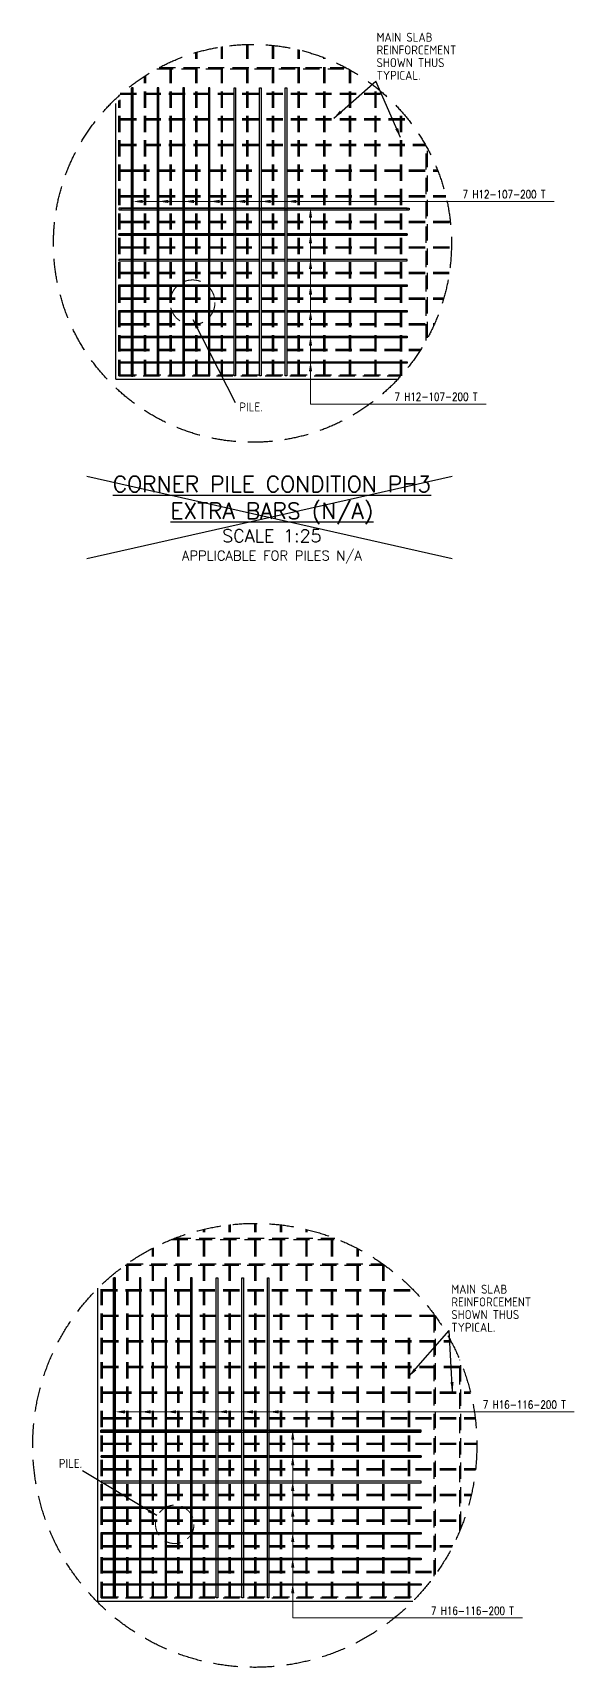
# Model space of a CAD drawing. Header units: millimetres. Extents: x -21392 to 100362, y -17730 to 39230.
# Drawn here: x 96133 to 100362, y 15090 to 27858 of the extents above; entities that cross this region are included whole.
import ezdxf

# ---------------------------------------------------------------- set-up
doc = ezdxf.new("R2010")
doc.units = ezdxf.units.MM
doc.linetypes.add('DASHED', pattern=[19.05, 12.7, -6.35])
doc.layers.get('0').update_dxf_attribs({"color": 254, "true_color": 0xdfdfdf})
for name, color, linetype in [('AP-NOTUSED', 1, 'Continuous'), ('AP-TEXT', 7, 'Continuous'), ('AutoCAD_Structural_Detailing_Distribution description', 7, 'Continuous'), ('CONC50', 4, 'Continuous'), ('H12', 5, 'Continuous'), ('SD-Pile-SECTION', 7, 'DASHED'), ('STEEL18', 1, 'Continuous'), ('STEEL25', 2, 'Continuous'), ('TEXT 35', 3, 'Continuous')]:
    doc.layers.add(name, color=color, linetype=linetype)
doc.styles.add('ISO', font='isocp.shx')
doc.styles.add('ROMANS', font='romans')
doc.styles.add('ROMANS NARROW', font='romans.shx', dxfattribs={"width": 0.8})
doc.styles.get("Standard").update_dxf_attribs({"font": 'arial.ttf'})
doc.dimstyles.new('ISO-25', dxfattribs={"dimtxt": 2.5, "dimasz": 2.5, "dimexe": 1.25, "dimexo": 0.625, "dimtad": 1, "dimtxsty": 'Standard', "dimcen": 2.5, "dimadec": 0, "dimazin": 0, "dimtfac": 1, "dimtmove": 0, "dimatfit": 3, "dimfxl": 1, "dimarcsym": 0})

msp = doc.modelspace()

# ---------------------------------------------------------------- hatches: boundary and pattern name
for points in [[(96915, 25176), (96903, 25176), (96903, 27426), (96915, 27426)], [(96822, 26475), (96822, 26487), (99072, 26487), (99072, 26475)], [(96780, 15632), (96764, 15632), (96764, 18132), (96780, 18132)], [(96663, 16927), (96663, 16943), (99163, 16943), (99163, 16927)]]:
    msp.add_hatch(color=7).paths.add_polyline_path(points, flags=0)
at = {"layer": 'AutoCAD_Structural_Detailing_Distribution description', "lineweight": 0}
for points in [[(96780, 17085), (96830, 17078), (96830, 17093)], [(98164, 16927), (98157, 16877), (98171, 16877)]]:
    msp.add_hatch(color=7, dxfattribs=at).paths.add_polyline_path(points, flags=0)

# ---------------------------------------------------------------- linework, layer by layer
at = {"color": 7}
for p, q in [((96903, 25176), (96903, 27426)), ((96903, 27426), (96915, 27426)), ((96915, 25176), (96915, 27426)), ((96822, 26487), (99072, 26487)), ((96822, 26487), (96822, 26475)), ((96822, 26475), (99072, 26475)), ((99072, 26487), (99072, 26475)), ((96903, 25176), (96915, 25176)), ((96764, 15632), (96764, 18132)), ((96764, 18132), (96780, 18132)), ((96780, 15632), (96780, 18132)), ((96663, 16943), (99163, 16943)), ((96663, 16943), (96663, 16927)), ((96663, 16927), (99163, 16927)), ((99163, 16943), (99163, 16927)), ((96764, 15632), (96780, 15632))]:
    msp.add_line(p, q, dxfattribs=at)
at = {"layer": 'AP-NOTUSED', "color": 1}
for p, q in [((96556, 23750), (99408, 24395)), ((96556, 24395), (99408, 23750))]:
    msp.add_line(p, q, dxfattribs=at)
at = {"layer": 'AutoCAD_Structural_Detailing_Distribution description', "color": 7, "lineweight": 0}
for p, q in [((98943, 26540), (96965, 26540)), ((98943, 26540), (100204, 26540)), ((98302, 24958), (98302, 26425)), ((98302, 24958), (99673, 24958)), ((98635, 17085), (96830, 17085)), ((98635, 17085), (100362, 17085)), ((98164, 15476), (98164, 16877)), ((98164, 15476), (99957, 15476))]:
    msp.add_line(p, q, dxfattribs=at)
at = {"layer": 'CONC50', "color": 3, "ltscale": 0.5}
for p, q in [((96781, 25152), (96781, 27305)), ((96781, 25152), (98984, 25152)), ((96642, 15607), (96642, 18052)), ((96642, 15607), (99101, 15607))]:
    msp.add_line(p, q, dxfattribs=at)
at = {"layer": 'H12', "color": 2, "linetype": 'Continuous', "ltscale": 0.5}
for points in [[(97917, 25177), (97905, 25177), (97905, 27427), (97917, 27427)], [(98117, 25177), (98105, 25177), (98105, 27427), (98117, 27427)], [(97778, 15632), (97766, 15632), (97766, 18132), (97778, 18132)], [(97978, 15632), (97966, 15632), (97966, 18132), (97978, 18132)]]:
    msp.add_lwpolyline(points, close=True, dxfattribs=at)
for points in [[(98105, 26276), (96806, 26276), (96806, 26288), (98105, 26288)], [(98117, 26288), (99056, 26288), (99056, 26276), (98117, 26276)], [(96966, 16731), (96667, 16731), (96667, 16743), (96966, 16743)], [(97077, 16731), (96978, 16731)], [(97067, 16743), (97166, 16743)], [(97178, 16743), (97366, 16743)], [(97277, 16731), (97178, 16731)], [(97477, 16731), (97378, 16731)], [(97467, 16743), (97566, 16743)], [(97766, 16731), (97578, 16731)], [(97667, 16743), (97766, 16743)], [(97966, 16731), (97778, 16731)], [(97867, 16743), (97966, 16743)], [(97978, 16743), (99167, 16743), (99167, 16731), (97978, 16731)]]:
    msp.add_lwpolyline(points, dxfattribs=at)
at = {"layer": 'SD-Pile-SECTION', "linetype": 'DASHED', "lineweight": 0, "ltscale": 10}
for centre, radius in [((97381, 25752), 175), ((97242, 16207), 150)]:
    msp.add_circle(centre, radius, dxfattribs=at)
at = {"layer": 'STEEL18', "linetype": 'DASHED', "ltscale": 10}
for p, q in [((97606, 25177), (97606, 27748)), ((97606, 25177), (97606, 27748)), ((97616, 25177), (97616, 27750)), ((97616, 25177), (97616, 27750)), ((97806, 25177), (97806, 27767)), ((97816, 25177), (97816, 27767)), ((98006, 25177), (98006, 27760)), ((98016, 25177), (98016, 27759)), ((98206, 25177), (98206, 27726)), ((98216, 25177), (98216, 27724)), ((97121, 27587), (98577, 27587)), ((97206, 25177), (97206, 27628)), ((97216, 25177), (97216, 27633)), ((97406, 25177), (97406, 27703)), ((97416, 25177), (97416, 27706)), ((98406, 25177), (98406, 27664)), ((98416, 25177), (98416, 27661)), ((97006, 25177), (97006, 27519)), ((97016, 25177), (97016, 27525)), ((97103, 27577), (98595, 27577)), ((98606, 25177), (98606, 27571)), ((98616, 25177), (98616, 27565)), ((96806, 25177), (96806, 27328)), ((96816, 27387), (98868, 27387)), ((96816, 27377), (98880, 27377)), ((96816, 25177), (96816, 27334)), ((98806, 25177), (98806, 27438)), ((98816, 25177), (98816, 27430)), ((99006, 25177), (99006, 27251)), ((99016, 25177), (99016, 27240)), ((96816, 27187), (99061, 27187)), ((96816, 27177), (99069, 27177)), ((96816, 26987), (99197, 26987)), ((96816, 26977), (99203, 26977)), ((99206, 25455), (99206, 26972)), ((99216, 25474), (99216, 26953)), ((96816, 26787), (96905, 26787)), ((96816, 26777), (96905, 26777)), ((96917, 26787), (97105, 26787)), ((96917, 26777), (97105, 26777)), ((97117, 26787), (97305, 26787)), ((97117, 26777), (97305, 26777)), ((97317, 26787), (97505, 26787)), ((97317, 26777), (97505, 26777)), ((97517, 26787), (97705, 26787)), ((97517, 26777), (97705, 26777)), ((97717, 26787), (97905, 26787)), ((97717, 26777), (97905, 26777)), ((97917, 26787), (98105, 26787)), ((97917, 26777), (98105, 26777)), ((98117, 26787), (99294, 26787)), ((98117, 26777), (99298, 26777)), ((96816, 26587), (96905, 26587)), ((96816, 26577), (96905, 26577)), ((96917, 26587), (97105, 26587)), ((96917, 26577), (97105, 26577)), ((97117, 26587), (97305, 26587)), ((97117, 26577), (97305, 26577)), ((97317, 26587), (97505, 26587)), ((97317, 26577), (97505, 26577)), ((97517, 26587), (97705, 26587)), ((97517, 26577), (97705, 26577)), ((97717, 26587), (97905, 26587)), ((97717, 26577), (97905, 26577)), ((97917, 26587), (98105, 26587)), ((97917, 26577), (98105, 26577)), ((98117, 26587), (99358, 26587)), ((98117, 26577), (99360, 26577)), ((96816, 26387), (96905, 26387)), ((96816, 26377), (96905, 26377)), ((96917, 26387), (97105, 26387)), ((96917, 26377), (97105, 26377)), ((97117, 26387), (97305, 26387)), ((97117, 26377), (97305, 26377)), ((97317, 26387), (97505, 26387)), ((97317, 26377), (97505, 26377)), ((97517, 26387), (97705, 26387)), ((97517, 26377), (97705, 26377)), ((97717, 26387), (97905, 26387)), ((97717, 26377), (97905, 26377)), ((97917, 26387), (98105, 26387)), ((97917, 26377), (98105, 26377)), ((98117, 26387), (99393, 26387)), ((98117, 26377), (99395, 26377)), ((96816, 26187), (96905, 26187)), ((96816, 26177), (96905, 26177)), ((96917, 26187), (97105, 26187)), ((96917, 26177), (97105, 26177)), ((97117, 26187), (97305, 26187)), ((97117, 26177), (97305, 26177)), ((97317, 26187), (97505, 26187)), ((97317, 26177), (97505, 26177)), ((97517, 26187), (97705, 26187)), ((97517, 26177), (97705, 26177)), ((97717, 26187), (97905, 26187)), ((97717, 26177), (97905, 26177)), ((97917, 26187), (98105, 26187)), ((97917, 26177), (98105, 26177)), ((98117, 26187), (99403, 26187)), ((98117, 26177), (99403, 26177)), ((96816, 25987), (96905, 25987)), ((96816, 25987), (96905, 25987)), ((96816, 25977), (96905, 25977)), ((96816, 25977), (96905, 25977)), ((96917, 25987), (97105, 25987)), ((96917, 25987), (97105, 25987)), ((96917, 25977), (97105, 25977)), ((96917, 25977), (97105, 25977)), ((97117, 25987), (97305, 25987)), ((97117, 25987), (97305, 25987)), ((97117, 25977), (97305, 25977)), ((97117, 25977), (97305, 25977)), ((97317, 25987), (97505, 25987)), ((97317, 25987), (97505, 25987)), ((97317, 25977), (97505, 25977)), ((97317, 25977), (97505, 25977)), ((97517, 25987), (97705, 25987)), ((97517, 25987), (97705, 25987)), ((97517, 25977), (97705, 25977)), ((97517, 25977), (97705, 25977)), ((97717, 25987), (97905, 25987)), ((97717, 25987), (97905, 25987)), ((97717, 25977), (97905, 25977)), ((97717, 25977), (97905, 25977)), ((97917, 25987), (98105, 25987)), ((97917, 25987), (98105, 25987)), ((97917, 25977), (98105, 25977)), ((97917, 25977), (98105, 25977)), ((98117, 25987), (99386, 25987)), ((98117, 25987), (99386, 25987)), ((98117, 25977), (99385, 25977)), ((98117, 25977), (99385, 25977)), ((96816, 25787), (96905, 25787)), ((96816, 25777), (96905, 25777)), ((96917, 25787), (97105, 25787)), ((96917, 25777), (97105, 25777)), ((97117, 25787), (97305, 25787)), ((97117, 25777), (97305, 25777)), ((97317, 25787), (97505, 25787)), ((97317, 25777), (97505, 25777)), ((97517, 25787), (97705, 25787)), ((97517, 25777), (97705, 25777)), ((97717, 25787), (97905, 25787)), ((97717, 25777), (97905, 25777)), ((97917, 25787), (98105, 25787)), ((97917, 25777), (98105, 25777)), ((98117, 25787), (99343, 25787)), ((98117, 25777), (99340, 25777)), ((96816, 25587), (96905, 25587)), ((96816, 25577), (96905, 25577)), ((96917, 25587), (97105, 25587)), ((96917, 25577), (97105, 25577)), ((97117, 25587), (97305, 25587)), ((97117, 25577), (97305, 25577)), ((97317, 25587), (97505, 25587)), ((97317, 25577), (97505, 25577)), ((97517, 25587), (97705, 25587)), ((97517, 25577), (97705, 25577)), ((97717, 25587), (97905, 25587)), ((97717, 25577), (97905, 25577)), ((97917, 25587), (98105, 25587)), ((97917, 25577), (98105, 25577)), ((98117, 25587), (99271, 25587)), ((98117, 25577), (99267, 25577)), ((96806, 25377), (96905, 25377)), ((96816, 25387), (96905, 25387)), ((96917, 25387), (97105, 25387)), ((96917, 25377), (97105, 25377)), ((97117, 25387), (97305, 25387)), ((97117, 25377), (97305, 25377)), ((97317, 25387), (97505, 25387)), ((97317, 25377), (97505, 25377)), ((97517, 25387), (97705, 25387)), ((97517, 25377), (97705, 25377)), ((97717, 25387), (97905, 25387)), ((97717, 25377), (97905, 25377)), ((97917, 25387), (98105, 25387)), ((97917, 25377), (98105, 25377)), ((98117, 25387), (99165, 25387)), ((98117, 25377), (99159, 25377)), ((96806, 25177), (99007, 25177)), ((96816, 25187), (99016, 25187)), ((97477, 15632), (97477, 18514)), ((97477, 15632), (97477, 18514)), ((97667, 15632), (97667, 18547)), ((97677, 15632), (97677, 18548)), ((97867, 15632), (97867, 18558)), ((97877, 15632), (97877, 18558)), ((98067, 15632), (98067, 18547)), ((98077, 15632), (98077, 18546)), ((97216, 18432), (98518, 18432)), ((97241, 18442), (98492, 18442)), ((97267, 15632), (97267, 18451)), ((97277, 15632), (97277, 18455)), ((97467, 15632), (97467, 18512)), ((97467, 15632), (97467, 18512)), ((98267, 15632), (98267, 18512)), ((98277, 15632), (98277, 18509)), ((98467, 15632), (98467, 18451)), ((98477, 15632), (98477, 18448)), ((97067, 15632), (97067, 18363)), ((97077, 15632), (97077, 18368)), ((98667, 15632), (98667, 18363)), ((98677, 15632), (98677, 18358)), ((96854, 18232), (98880, 18232)), ((96867, 15632), (96867, 18241)), ((96868, 18242), (98866, 18242)), ((96877, 15632), (96877, 18248)), ((98867, 15632), (98867, 18241)), ((98877, 15632), (98877, 18234)), ((96667, 15632), (96667, 18076)), ((96667, 18042), (99102, 18042)), ((96667, 18032), (99112, 18032)), ((96677, 15632), (96677, 18086)), ((96677, 17842), (99271, 17842)), ((96677, 17832), (99278, 17832)), ((99267, 15801), (99267, 17847)), ((99277, 15815), (99277, 17833)), ((96677, 17642), (99396, 17642)), ((96677, 17632), (99401, 17632)), ((99067, 15632), (99067, 17701)), ((99077, 15632), (99077, 17685)), ((99467, 16156), (99467, 17492)), ((96677, 17442), (99487, 17442)), ((96677, 17432), (99491, 17432)), ((99477, 16181), (99477, 17468)), ((96677, 17242), (96766, 17242)), ((96778, 17242), (96966, 17242)), ((96978, 17242), (97166, 17242)), ((97178, 17242), (97366, 17242)), ((97378, 17242), (97566, 17242)), ((97578, 17242), (97766, 17242)), ((97778, 17242), (97966, 17242)), ((97978, 17242), (99550, 17242)), ((96677, 17232), (96766, 17232)), ((96778, 17232), (96966, 17232)), ((96978, 17232), (97166, 17232)), ((97178, 17232), (97366, 17232)), ((97378, 17232), (97566, 17232)), ((97578, 17232), (97766, 17232)), ((97778, 17232), (97966, 17232)), ((97978, 17232), (99552, 17232)), ((96677, 17042), (96766, 17042)), ((96677, 17032), (96766, 17032)), ((96778, 17042), (96966, 17042)), ((96778, 17032), (96966, 17032)), ((96978, 17042), (97166, 17042)), ((96978, 17032), (97166, 17032)), ((97178, 17042), (97366, 17042)), ((97178, 17032), (97366, 17032)), ((97378, 17042), (97566, 17042)), ((97378, 17032), (97566, 17032)), ((97578, 17042), (97766, 17042)), ((97578, 17032), (97766, 17032)), ((97778, 17042), (97966, 17042)), ((97778, 17032), (97966, 17032)), ((97978, 17042), (99587, 17042)), ((97978, 17032), (99588, 17032)), ((96677, 16842), (96766, 16842)), ((96677, 16832), (96766, 16832)), ((96778, 16842), (96966, 16842)), ((96778, 16832), (96966, 16832)), ((96978, 16842), (97166, 16842)), ((96978, 16832), (97166, 16832)), ((97178, 16842), (97366, 16842)), ((97178, 16832), (97366, 16832)), ((97378, 16842), (97566, 16842)), ((97378, 16832), (97566, 16832)), ((97578, 16842), (97766, 16842)), ((97578, 16832), (97766, 16832)), ((97778, 16842), (97966, 16842)), ((97778, 16832), (97966, 16832)), ((97978, 16842), (99601, 16842)), ((97978, 16832), (99601, 16832)), ((96677, 16642), (96766, 16642)), ((96677, 16632), (96766, 16632)), ((96778, 16642), (96966, 16642)), ((96778, 16632), (96966, 16632)), ((96978, 16642), (97166, 16642)), ((96978, 16632), (97166, 16632)), ((97178, 16642), (97366, 16642)), ((97178, 16632), (97366, 16632)), ((97378, 16642), (97566, 16642)), ((97378, 16632), (97566, 16632)), ((97578, 16642), (97766, 16642)), ((97578, 16632), (97766, 16632)), ((97778, 16642), (97966, 16642)), ((97778, 16632), (97966, 16632)), ((97978, 16642), (99591, 16642)), ((97978, 16632), (99590, 16632)), ((96677, 16442), (96766, 16442)), ((96677, 16442), (96766, 16442)), ((96677, 16432), (96766, 16432)), ((96677, 16432), (96766, 16432)), ((96778, 16442), (96966, 16442)), ((96778, 16442), (96966, 16442)), ((96778, 16432), (96966, 16432)), ((96778, 16432), (96966, 16432)), ((96978, 16442), (97166, 16442)), ((96978, 16442), (97166, 16442)), ((96978, 16432), (97166, 16432)), ((96978, 16432), (97166, 16432)), ((97178, 16442), (97366, 16442)), ((97178, 16442), (97366, 16442)), ((97178, 16432), (97366, 16432)), ((97178, 16432), (97366, 16432)), ((97378, 16442), (97566, 16442)), ((97378, 16442), (97566, 16442)), ((97378, 16432), (97566, 16432)), ((97378, 16432), (97566, 16432)), ((97578, 16442), (97766, 16442)), ((97578, 16442), (97766, 16442)), ((97578, 16432), (97766, 16432)), ((97578, 16432), (97766, 16432)), ((97778, 16442), (97966, 16442)), ((97778, 16442), (97966, 16442)), ((97778, 16432), (97966, 16432)), ((97778, 16432), (97966, 16432)), ((97978, 16442), (99558, 16442)), ((97978, 16442), (99558, 16442)), ((97978, 16432), (99556, 16432)), ((97978, 16432), (99556, 16432)), ((96677, 16242), (96766, 16242)), ((96677, 16232), (96766, 16232)), ((96778, 16242), (96966, 16242)), ((96778, 16232), (96966, 16232)), ((96978, 16242), (97166, 16242)), ((96978, 16232), (97166, 16232)), ((97178, 16242), (97366, 16242)), ((97178, 16232), (97366, 16232)), ((97378, 16242), (97566, 16242)), ((97378, 16232), (97566, 16232)), ((97578, 16242), (97766, 16242)), ((97578, 16232), (97766, 16232)), ((97778, 16242), (97966, 16242)), ((97778, 16232), (97966, 16232)), ((97978, 16242), (99500, 16242)), ((97978, 16232), (99496, 16232)), ((96677, 16042), (96766, 16042)), ((96677, 16032), (96766, 16032)), ((96778, 16042), (96966, 16042)), ((96778, 16032), (96966, 16032)), ((96978, 16042), (97166, 16042)), ((96978, 16032), (97166, 16032)), ((97178, 16042), (97366, 16042)), ((97178, 16032), (97366, 16032)), ((97378, 16042), (97566, 16042)), ((97378, 16032), (97566, 16032)), ((97578, 16042), (97766, 16042)), ((97578, 16032), (97766, 16032)), ((97778, 16042), (97966, 16042)), ((97778, 16032), (97966, 16032)), ((97978, 16042), (99414, 16042)), ((97978, 16032), (99409, 16032)), ((96677, 15842), (96766, 15842)), ((96778, 15842), (96966, 15842)), ((96978, 15842), (97166, 15842)), ((97178, 15842), (97366, 15842)), ((97378, 15842), (97566, 15842)), ((97578, 15842), (97766, 15842)), ((97778, 15842), (97966, 15842)), ((97978, 15842), (99295, 15842)), ((96667, 15832), (96766, 15832)), ((96778, 15832), (96966, 15832)), ((96978, 15832), (97166, 15832)), ((97178, 15832), (97366, 15832)), ((97378, 15832), (97566, 15832)), ((97578, 15832), (97766, 15832)), ((97778, 15832), (97966, 15832)), ((97978, 15832), (99288, 15832)), ((96667, 15632), (99125, 15632)), ((96677, 15642), (99135, 15642))]:
    msp.add_line(p, q, dxfattribs=at)
at = {"layer": 'STEEL18', "linetype": 'DASHED', "ltscale": 15}
for centre, radius in [((97849, 26213), 1554), ((97867, 16824), 1734)]:
    msp.add_circle(centre, radius, dxfattribs=at)
at = {"layer": 'STEEL25', "ltscale": 0.5}
for points in [[(96917, 25177), (96917, 27427), (96905, 27427), (96905, 25177)], [(97117, 25177), (97117, 27427), (97105, 27427), (97105, 25177)], [(97317, 25177), (97317, 27427), (97305, 27427), (97305, 25177)], [(97517, 25177), (97517, 27427), (97505, 27427), (97505, 25177)], [(97705, 25177), (97705, 27427), (97717, 27427), (97717, 25177)], [(97905, 25177), (97905, 27427), (97917, 27427), (97917, 25177)], [(98105, 25177), (98105, 27427), (98117, 27427), (98117, 25177)], [(96778, 15632), (96778, 18132), (96766, 18132), (96766, 15632)], [(96978, 15632), (96978, 18132), (96966, 18132), (96966, 15632)], [(97178, 15632), (97178, 18132), (97166, 18132), (97166, 15632)], [(97378, 15632), (97378, 18132), (97366, 18132), (97366, 15632)], [(97566, 15632), (97566, 18132), (97578, 18132), (97578, 15632)], [(97766, 15632), (97766, 18132), (97778, 18132), (97778, 15632)], [(97966, 15632), (97966, 18132), (97978, 18132), (97978, 15632)]]:
    msp.add_lwpolyline(points, close=True, dxfattribs=at)
for points in [[(96905, 26488), (96806, 26488), (96806, 26476), (96905, 26476)], [(97105, 26488), (96917, 26488)], [(96917, 26476), (97105, 26476)], [(97305, 26488), (97117, 26488)], [(97117, 26476), (97305, 26476)], [(97505, 26488), (97317, 26488)], [(97317, 26476), (97505, 26476)], [(97705, 26488), (97517, 26488)], [(97517, 26476), (97705, 26476)], [(97905, 26488), (97717, 26488)], [(97717, 26476), (97905, 26476)], [(98105, 26488), (97917, 26488)], [(97917, 26476), (98105, 26476)], [(98117, 26476), (99056, 26476), (99056, 26488), (98117, 26488)], [(96905, 26288), (96806, 26288), (96806, 26276), (96905, 26276)], [(97105, 26288), (96917, 26288)], [(96917, 26276), (97105, 26276)], [(97305, 26288), (97117, 26288)], [(97117, 26276), (97305, 26276)], [(97505, 26288), (97317, 26288)], [(97317, 26276), (97505, 26276)], [(97705, 26288), (97517, 26288)], [(97517, 26276), (97705, 26276)], [(97905, 26288), (97717, 26288)], [(97717, 26276), (97905, 26276)], [(98105, 26288), (97917, 26288)], [(97917, 26276), (98105, 26276)], [(98117, 26276), (99056, 26276), (99056, 26288), (98117, 26288)], [(96905, 26088), (96806, 26088), (96806, 26076), (96905, 26076)], [(97105, 26088), (96917, 26088)], [(96917, 26076), (97105, 26076)], [(97305, 26088), (97117, 26088)], [(97117, 26076), (97305, 26076)], [(97505, 26088), (97317, 26088)], [(97317, 26076), (97505, 26076)], [(97705, 26088), (97517, 26088)], [(97517, 26076), (97705, 26076)], [(97905, 26088), (97717, 26088)], [(97717, 26076), (97905, 26076)], [(98105, 26088), (97917, 26088)], [(97917, 26076), (98105, 26076)], [(98117, 26076), (99056, 26076), (99056, 26088), (98117, 26088)], [(96905, 25876), (96806, 25876), (96806, 25888), (96905, 25888)], [(96917, 25888), (97105, 25888)], [(97105, 25876), (96917, 25876)], [(97117, 25888), (97305, 25888)], [(97305, 25876), (97117, 25876)], [(97317, 25888), (97505, 25888)], [(97505, 25876), (97317, 25876)], [(97517, 25888), (97705, 25888)], [(97705, 25876), (97517, 25876)], [(97717, 25888), (97905, 25888)], [(97905, 25876), (97717, 25876)], [(97917, 25888), (98105, 25888)], [(98105, 25876), (97917, 25876)], [(98117, 25888), (99056, 25888), (99056, 25876), (98117, 25876)], [(96905, 25676), (96806, 25676), (96806, 25688), (96905, 25688)], [(96917, 25688), (97105, 25688)], [(97105, 25676), (96917, 25676)], [(97117, 25688), (97305, 25688)], [(97305, 25676), (97117, 25676)], [(97317, 25688), (97505, 25688)], [(97505, 25676), (97317, 25676)], [(97517, 25688), (97705, 25688)], [(97705, 25676), (97517, 25676)], [(97717, 25688), (97905, 25688)], [(97905, 25676), (97717, 25676)], [(97917, 25688), (98105, 25688)], [(98105, 25676), (97917, 25676)], [(98117, 25688), (99056, 25688), (99056, 25676), (98117, 25676)], [(96905, 25476), (96806, 25476), (96806, 25488), (96905, 25488)], [(96917, 25488), (97105, 25488)], [(97105, 25476), (96917, 25476)], [(97117, 25488), (97305, 25488)], [(97305, 25476), (97117, 25476)], [(97317, 25488), (97505, 25488)], [(97505, 25476), (97317, 25476)], [(97517, 25488), (97705, 25488)], [(97705, 25476), (97517, 25476)], [(97717, 25488), (97905, 25488)], [(97905, 25476), (97717, 25476)], [(97917, 25488), (98105, 25488)], [(98105, 25476), (97917, 25476)], [(98117, 25488), (99056, 25488), (99056, 25476), (98117, 25476)], [(96905, 25276), (96806, 25276), (96806, 25288), (96905, 25288)], [(96917, 25288), (97105, 25288)], [(97117, 25288), (97305, 25288)], [(97317, 25288), (97505, 25288)], [(97517, 25288), (97705, 25288)], [(97717, 25288), (97905, 25288)], [(97917, 25288), (98105, 25288)], [(98117, 25288), (99056, 25288), (99056, 25276), (98117, 25276)], [(97105, 25276), (96917, 25276)], [(97305, 25276), (97117, 25276)], [(97505, 25276), (97317, 25276)], [(97705, 25276), (97517, 25276)], [(97905, 25276), (97717, 25276)], [(98105, 25276), (97917, 25276)], [(96766, 16943), (96667, 16943), (96667, 16931), (96766, 16931)], [(96966, 16943), (96778, 16943)], [(96778, 16931), (96966, 16931)], [(97166, 16943), (96978, 16943)], [(96978, 16931), (97166, 16931)], [(97366, 16943), (97178, 16943)], [(97178, 16931), (97366, 16931)], [(97566, 16943), (97378, 16943)], [(97378, 16931), (97566, 16931)], [(97766, 16943), (97578, 16943)], [(97578, 16931), (97766, 16931)], [(97966, 16943), (97778, 16943)], [(97778, 16931), (97966, 16931)], [(97978, 16931), (99167, 16931), (99167, 16943), (97978, 16943)], [(96766, 16743), (96667, 16743), (96667, 16731), (96766, 16731)], [(96966, 16743), (96778, 16743)], [(96778, 16731), (96966, 16731)], [(97166, 16743), (96978, 16743)], [(96978, 16731), (97166, 16731)], [(97366, 16743), (97178, 16743)], [(97178, 16731), (97366, 16731)], [(97566, 16743), (97378, 16743)], [(97378, 16731), (97566, 16731)], [(97766, 16743), (97578, 16743)], [(97578, 16731), (97766, 16731)], [(97966, 16743), (97778, 16743)], [(97778, 16731), (97966, 16731)], [(97978, 16731), (99167, 16731), (99167, 16743), (97978, 16743)], [(96667, 16531), (99167, 16531), (99167, 16543), (96667, 16543)], [(96766, 16543), (96667, 16543), (96667, 16531), (96766, 16531)], [(96966, 16543), (96778, 16543)], [(96778, 16531), (96966, 16531)], [(97166, 16543), (96978, 16543)], [(96978, 16531), (97166, 16531)], [(97366, 16543), (97178, 16543)], [(97178, 16531), (97366, 16531)], [(97566, 16543), (97378, 16543)], [(97378, 16531), (97566, 16531)], [(97766, 16543), (97578, 16543)], [(97578, 16531), (97766, 16531)], [(97966, 16543), (97778, 16543)], [(97778, 16531), (97966, 16531)], [(96766, 16331), (96667, 16331), (96667, 16343), (96766, 16343)], [(96667, 16343), (99167, 16343), (99167, 16331), (96667, 16331)], [(96778, 16343), (96966, 16343)], [(96966, 16331), (96778, 16331)], [(96978, 16343), (97166, 16343)], [(97166, 16331), (96978, 16331)], [(97178, 16343), (97366, 16343)], [(97366, 16331), (97178, 16331)], [(97378, 16343), (97566, 16343)], [(97566, 16331), (97378, 16331)], [(97578, 16343), (97766, 16343)], [(97766, 16331), (97578, 16331)], [(97778, 16343), (97966, 16343)], [(97966, 16331), (97778, 16331)], [(96766, 16131), (96667, 16131), (96667, 16143), (96766, 16143)], [(96667, 16143), (99167, 16143), (99167, 16131), (96667, 16131)], [(96778, 16143), (96966, 16143)], [(96966, 16131), (96778, 16131)], [(96978, 16143), (97166, 16143)], [(97166, 16131), (96978, 16131)], [(97178, 16143), (97366, 16143)], [(97366, 16131), (97178, 16131)], [(97378, 16143), (97566, 16143)], [(97566, 16131), (97378, 16131)], [(97578, 16143), (97766, 16143)], [(97766, 16131), (97578, 16131)], [(97778, 16143), (97966, 16143)], [(97966, 16131), (97778, 16131)], [(96766, 15931), (96667, 15931), (96667, 15943), (96766, 15943)], [(96667, 15943), (99167, 15943), (99167, 15931), (96667, 15931)], [(96778, 15943), (96966, 15943)], [(96966, 15931), (96778, 15931)], [(96978, 15943), (97166, 15943)], [(97166, 15931), (96978, 15931)], [(97178, 15943), (97366, 15943)], [(97366, 15931), (97178, 15931)], [(97378, 15943), (97566, 15943)], [(97566, 15931), (97378, 15931)], [(97578, 15943), (97766, 15943)], [(97766, 15931), (97578, 15931)], [(97778, 15943), (97966, 15943)], [(97966, 15931), (97778, 15931)], [(96766, 15731), (96667, 15731), (96667, 15743), (96766, 15743)], [(96667, 15743), (99167, 15743), (99167, 15731), (96667, 15731)], [(96778, 15743), (96966, 15743)], [(96966, 15731), (96778, 15731)], [(96978, 15743), (97166, 15743)], [(97166, 15731), (96978, 15731)], [(97178, 15743), (97366, 15743)], [(97366, 15731), (97178, 15731)], [(97378, 15743), (97566, 15743)], [(97566, 15731), (97378, 15731)], [(97578, 15743), (97766, 15743)], [(97766, 15731), (97578, 15731)], [(97778, 15743), (97966, 15743)], [(97966, 15731), (97778, 15731)]]:
    msp.add_lwpolyline(points, dxfattribs=at)
at = {"layer": 'TEXT 35', "color": 0, "ltscale": 0.5}
for points in [[(96992, 26528), (96917, 26540), (96992, 26553)], [(97192, 26528), (97117, 26540), (97192, 26553)], [(97392, 26528), (97317, 26540), (97392, 26553)], [(97592, 26528), (97517, 26540), (97592, 26553)], [(97792, 26528), (97717, 26540), (97792, 26553)], [(97992, 26528), (97917, 26540), (97992, 26553)], [(98192, 26528), (98117, 26540), (98192, 26553)], [(98290, 26413), (98302, 26488), (98315, 26413)], [(98290, 26213), (98302, 26288), (98315, 26213)], [(98290, 26013), (98302, 26088), (98315, 26013)], [(98290, 25813), (98302, 25888), (98315, 25813)], [(98290, 25613), (98302, 25688), (98315, 25613)], [(98290, 25413), (98302, 25488), (98315, 25413)], [(98290, 25213), (98302, 25288), (98315, 25213)], [(96853, 17073), (96778, 17086), (96853, 17098)], [(97053, 17073), (96978, 17086), (97053, 17098)], [(97253, 17073), (97178, 17086), (97253, 17098)], [(97453, 17073), (97378, 17086), (97453, 17098)], [(97651, 17074), (97576, 17086), (97651, 17099)], [(97853, 17073), (97778, 17086), (97853, 17098)], [(98053, 17073), (97978, 17086), (98053, 17098)], [(98151, 16868), (98163, 16943), (98176, 16868)], [(98151, 16668), (98163, 16743), (98176, 16668)], [(98151, 16468), (98163, 16543), (98176, 16468)], [(98151, 16268), (98163, 16343), (98176, 16268)], [(98151, 16068), (98163, 16143), (98176, 16068)], [(98151, 15868), (98163, 15943), (98176, 15868)], [(98151, 15668), (98163, 15743), (98176, 15668)]]:
    msp.add_solid(points, dxfattribs=at)

# ---------------------------------------------------------------- texts
at = {"layer": 'AP-TEXT', "insert": (96443, 24395), "char_height": 40, "width": 3115.14, "attachment_point": 1, "style": 'ROMANS'}
msp.add_mtext('\\pxqc;{\\L\\C4;\\H3.125x;CORNER PILE CONDITION PH3\\PEXTRA BARS (N/A)\\P}\\H2.5x;SCALE 1:25 \\P\\pa0.66667,qc,sm1.1583;\\C3;\\H0.75x;APPLICABLE FOR PILES N/A', dxfattribs=at)
at = {"layer": 'AutoCAD_Structural_Detailing_Distribution description', "char_height": 62.5, "attachment_point": 5, "style": 'ROMANS NARROW'}
for s, insert in [('7 H12-107-200 T', (99813, 26596)), ('7 H12-107-200 T', (99281, 25015)), ('7 H16-116-200 T', (99971, 17142)), ('7 H16-116-200 T', (99566, 15532))]:
    msp.add_mtext(s, dxfattribs=dict(at, insert=insert))
at = {"layer": 'TEXT 35', "color": 0, "ltscale": 0.5, "char_height": 70, "line_spacing_factor": 0.85, "style": 'ISO'}
for s, insert, width, attachment_point in [('MAIN SLAB REINFORCEMENT SHOWN THUS TYPICAL.', (98818, 27490), 856.23, 7), ('PILE.', (97747, 24935), 1028.59, 4), ('MAIN SLAB REINFORCEMENT SHOWN THUS TYPICAL.', (99402, 17711), 856.23, 7), ('PILE.', (96337, 16683), 1028.59, 4)]:
    msp.add_mtext(s, dxfattribs=dict(at, insert=insert, width=width, attachment_point=attachment_point))

# ---------------------------------------------------------------- leaders
at = {"layer": 'TEXT 35', "color": 0, "ltscale": 0.5}
for points in [[(98484, 27191), (98812, 27481)], [(99005, 27041), (98812, 27481)], [(97384, 25618), (97715, 24969)], [(99070, 17361), (99386, 17721)], [(99411, 17243), (99386, 17721)], [(97101, 16275), (96522, 16624)]]:
    msp.add_leader(points, dimstyle='ISO-25', override={"dimscale": 30, "dimtxsty": 'ISO'}, dxfattribs=at)

doc.saveas('drawing.dxf')
